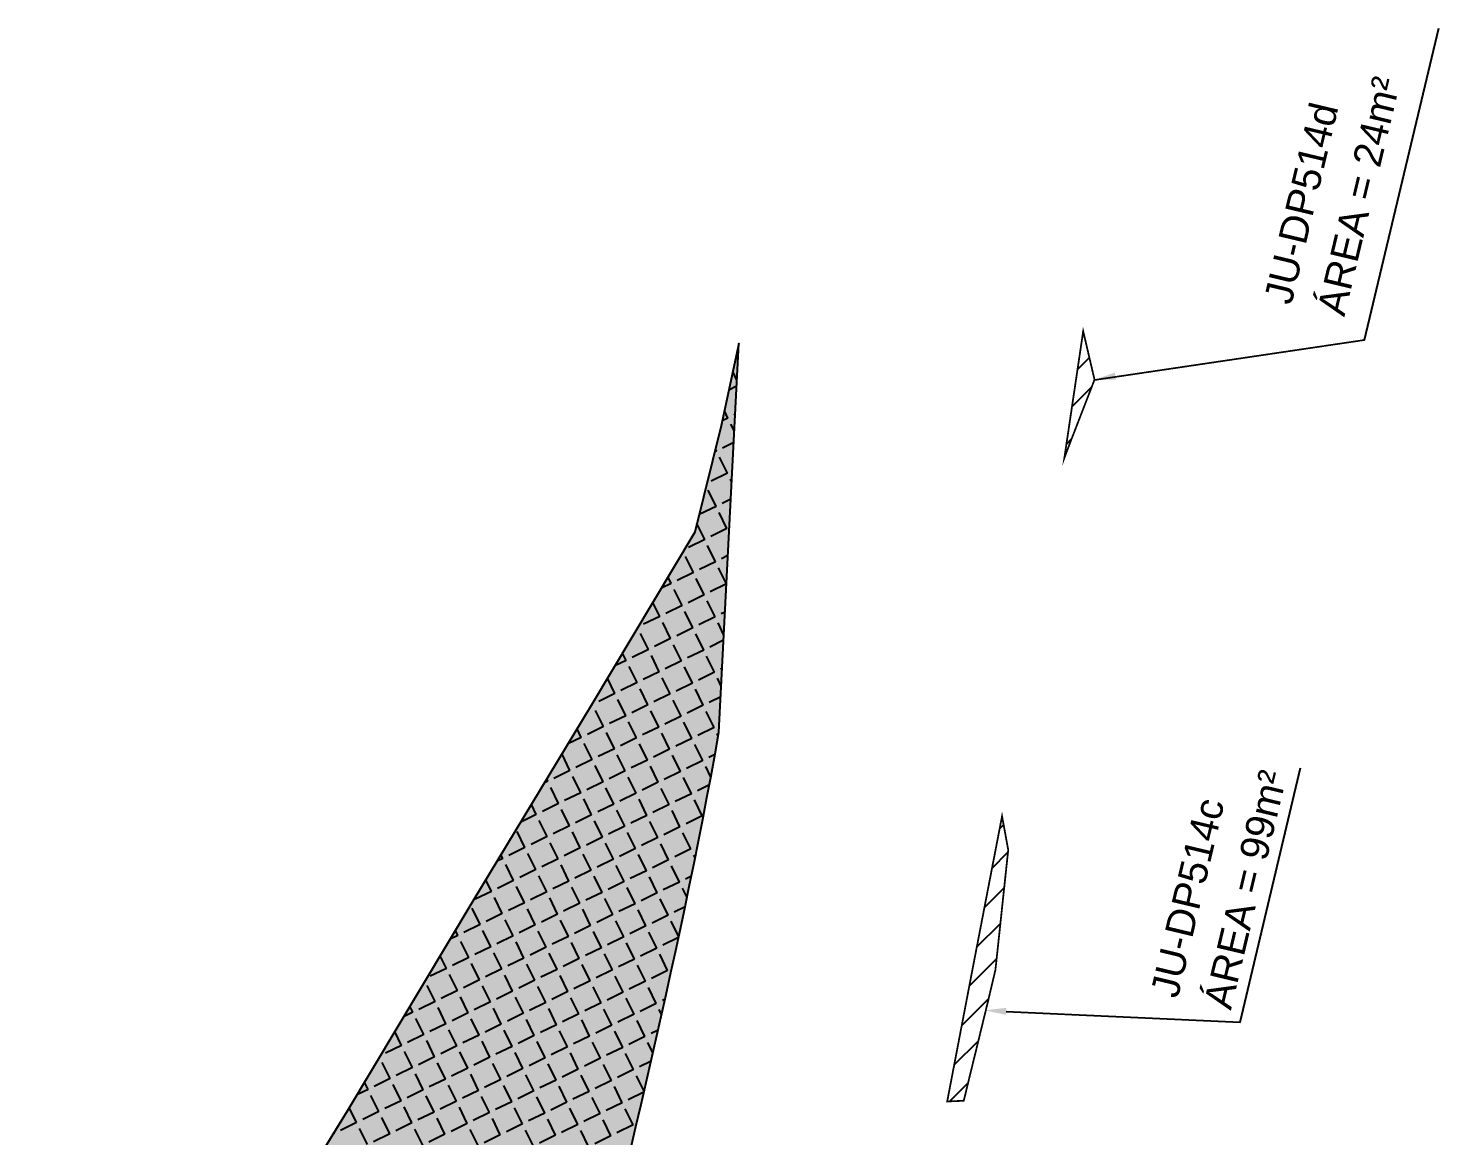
# Model space of a CAD drawing. Header units: metres. Extents: x 287051 to 328239, y 7396995 to 7466021.
# Drawn here: x 305033.2 to 305232.5, y 7437924.5 to 7438080.9 of the extents above; entities that cross this region are included whole.
import ezdxf

# ---------------------------------------------------------------- set-up
doc = ezdxf.new("R2010")
doc.units = ezdxf.units.M
doc.header["$LTSCALE"] = 10
doc.layers.add('_ÁREA REMANESCENTE', color=7, linetype='Continuous', lineweight=25, true_color=0xdb00db)
doc.layers.add('DESAPROPRIAÇÃO', color=160, linetype='Continuous')
doc.layers.add('U-HZ-TEXTO-DESAP', color=2, linetype='Continuous')
doc.styles.add('ARIAL', font='arial.ttf')

msp = doc.modelspace()

# ---------------------------------------------------------------- hatches: boundary and pattern name
at = {"layer": '_ÁREA REMANESCENTE'}
h = msp.add_hatch(dxfattribs=at)
h.set_pattern_fill('ANGLE', color=256, scale=0.5)
h.set_pattern_definition([(116.050318, (336862.1732, 7403835.4072), (-3.13769244, -1.5337674), [2.54, -0.9525]), (206.050318, (336862.1732, 7403835.4072), (1.5337674, -3.13769244), [2.54, -0.9525])])
h.paths.add_polyline_path([(305114.61, 7437907.02), (305115.36, 7437910.16), (305116.11, 7437913.29), (305116.85, 7437916.42), (305117.59, 7437919.55), (305118.32, 7437922.67), (305119.05, 7437925.78), (305119.78, 7437928.9), (305120.5, 7437932.01), (305121.22, 7437935.12), (305121.93, 7437938.23), (305122.63, 7437941.33), (305123.32, 7437944.43), (305124, 7437947.53), (305124.68, 7437950.63), (305125.34, 7437953.72), (305126, 7437956.82), (305126.64, 7437959.91), (305127.28, 7437963), (305127.89, 7437966.08), (305128.5, 7437969.17), (305129.09, 7437972.25), (305129.67, 7437975.34), (305130.24, 7437978.42), (305130.79, 7437981.5), (305133.59, 7438036.4), (305131.1, 7438024.77), (305127.38, 7438009.73), (305112.74, 7437985.26), (305096.04, 7437957.62), (305078.26, 7437927.97), (305062.89, 7437902.92), (305050.53, 7437882.03), (305040.45, 7437865.3), (305035.59, 7437858.88), (305033.56, 7437853.41), (305033.23, 7437847.39), (305033.96, 7437843), (305036, 7437838.07), (305042.19, 7437824.16), (305049.4, 7437807.36), (305056.28, 7437791.25), (305062.78, 7437775.7), (305068.8, 7437758.48), (305072.55, 7437743.34), (305073.95, 7437736.15)])
at = {"layer": 'DESAPROPRIAÇÃO', "transparency": 33554687}
h = msp.add_hatch(dxfattribs=at)
h.set_pattern_fill('ANSI31', color=256)
h.paths.add_polyline_path([(305166.75, 7437948.8), (305170.77, 7437969.62), (305171.64, 7437964.86), (305171, 7437958.85), (305170.45, 7437953.67), (305169.83, 7437947.9), (305168.77, 7437943.42), (305167.59, 7437938.57), (305166.21, 7437932.93), (305165.36, 7437929.43), (305163.02, 7437929.33)])
h.paths.add_polyline_path([(305179.57, 7438020.22), (305182.23, 7438038.11), (305183.83, 7438031.27), (305181.3, 7438024.74), (305180.46, 7438022.58)])

# ---------------------------------------------------------------- linework, layer by layer
at = {"layer": '_ÁREA REMANESCENTE'}
for p, q in [((305130.79, 7437981.5), (305133.59, 7438036.4)), ((305133.59, 7438036.4), (305131.1, 7438024.77)), ((305131.1, 7438024.77), (305127.38, 7438009.73)), ((305127.38, 7438009.73), (305112.74, 7437985.26)), ((305112.74, 7437985.26), (305096.04, 7437957.62)), ((305130.24, 7437978.42), (305130.79, 7437981.5)), ((305129.67, 7437975.34), (305130.24, 7437978.42)), ((305129.09, 7437972.25), (305129.67, 7437975.34)), ((305128.5, 7437969.17), (305129.09, 7437972.25)), ((305127.89, 7437966.08), (305128.5, 7437969.17)), ((305127.28, 7437963), (305127.89, 7437966.08)), ((305126.64, 7437959.91), (305127.28, 7437963)), ((305126, 7437956.82), (305126.64, 7437959.91)), ((305096.04, 7437957.62), (305078.26, 7437927.97)), ((305125.34, 7437953.72), (305126, 7437956.82)), ((305124.68, 7437950.63), (305125.34, 7437953.72)), ((305124, 7437947.53), (305124.68, 7437950.63)), ((305123.32, 7437944.43), (305124, 7437947.53)), ((305122.63, 7437941.33), (305123.32, 7437944.43)), ((305121.93, 7437938.23), (305122.63, 7437941.33)), ((305121.22, 7437935.12), (305121.93, 7437938.23)), ((305120.5, 7437932.01), (305121.22, 7437935.12)), ((305119.78, 7437928.9), (305120.5, 7437932.01)), ((305119.05, 7437925.78), (305119.78, 7437928.9)), ((305078.26, 7437927.97), (305062.89, 7437902.92)), ((305118.32, 7437922.67), (305119.05, 7437925.78))]:
    msp.add_line(p, q, dxfattribs=at)
at = {"layer": '_ÁREA REMANESCENTE', "linetype": 'Continuous'}
for p, q in [((305133.49, 7438034.34), (305133.11, 7438034.15)), ((305133.33, 7438031.21), (305132.74, 7438032.41)), ((305133.28, 7438030.35), (305132.18, 7438029.81)), ((305132.05, 7438025.86), (305131.55, 7438026.89)), ((305133.08, 7438026.36), (305132.91, 7438026.28)), ((305132.05, 7438025.86), (305131.25, 7438025.47)), ((305132.96, 7438024.01), (305132.47, 7438025.01)), ((305132.87, 7438022.38), (305131.3, 7438021.61)), ((305130.45, 7438021.19), (305130.18, 7438021.06)), ((305130.45, 7438021.19), (305130.29, 7438021.51)), ((305131.98, 7438018.05), (305130.87, 7438020.33)), ((305131.98, 7438018.05), (305129.7, 7438016.94)), ((305132.59, 7438016.81), (305132.4, 7438017.2)), ((305130.38, 7438013.38), (305129.26, 7438015.66)), ((305132.47, 7438014.4), (305131.23, 7438013.8)), ((305130.38, 7438013.38), (305128.1, 7438012.27)), ((305131.91, 7438010.24), (305130.8, 7438012.53)), ((305128.77, 7438008.71), (305127.68, 7438010.94)), ((305131.91, 7438010.24), (305129.63, 7438009.13)), ((305128.77, 7438008.71), (305126.49, 7438007.59)), ((305127.17, 7438004.04), (305126.05, 7438006.32)), ((305130.31, 7438005.57), (305129.19, 7438007.85)), ((305132.06, 7438006.43), (305131.16, 7438005.99)), ((305127.17, 7438004.04), (305124.89, 7438002.92)), ((305130.31, 7438005.57), (305128.02, 7438004.46)), ((305131.84, 7438002.43), (305130.73, 7438004.72)), ((305124.03, 7438002.5), (305122.66, 7438001.83)), ((305124.03, 7438002.5), (305123.59, 7438003.4)), ((305128.7, 7438000.9), (305127.59, 7438003.18)), ((305131.84, 7438002.43), (305129.56, 7438001.32)), ((305125.57, 7437999.37), (305124.45, 7438001.65)), ((305128.7, 7438000.9), (305126.42, 7437999.78)), ((305130.24, 7437997.76), (305129.12, 7438000.04)), ((305122.43, 7437997.83), (305121.45, 7437999.82)), ((305125.57, 7437999.37), (305123.28, 7437998.25)), ((305127.1, 7437996.23), (305125.98, 7437998.51)), ((305131.65, 7437998.45), (305131.09, 7437998.18)), ((305122.43, 7437997.83), (305120.15, 7437996.72)), ((305123.96, 7437994.7), (305122.85, 7437996.98)), ((305127.1, 7437996.23), (305124.82, 7437995.11)), ((305130.24, 7437997.76), (305127.95, 7437996.65)), ((305131.49, 7437995.21), (305130.66, 7437996.91)), ((305120.82, 7437993.16), (305119.71, 7437995.44)), ((305123.96, 7437994.7), (305121.68, 7437993.58)), ((305128.63, 7437993.09), (305127.52, 7437995.37)), ((305131.45, 7437994.47), (305129.49, 7437993.51)), ((305117.69, 7437991.63), (305117.18, 7437992.67)), ((305120.82, 7437993.16), (305118.54, 7437992.05)), ((305122.36, 7437990.02), (305121.24, 7437992.31)), ((305125.5, 7437991.56), (305124.38, 7437993.84)), ((305128.63, 7437993.09), (305126.35, 7437991.98)), ((305130.17, 7437989.95), (305129.05, 7437992.24)), ((305117.69, 7437991.63), (305116.08, 7437990.84)), ((305119.22, 7437988.49), (305118.1, 7437990.77)), ((305125.5, 7437991.56), (305123.21, 7437990.44)), ((305127.03, 7437988.42), (305125.91, 7437990.7)), ((305131.24, 7437990.48), (305131.02, 7437990.37)), ((305116.08, 7437986.96), (305115.04, 7437989.1)), ((305119.22, 7437988.49), (305116.94, 7437987.37)), ((305122.36, 7437990.02), (305120.08, 7437988.91)), ((305123.89, 7437986.89), (305122.78, 7437989.17)), ((305127.03, 7437988.42), (305124.75, 7437987.3)), ((305130.17, 7437989.95), (305127.88, 7437988.84)), ((305131.12, 7437988.01), (305130.58, 7437989.1)), ((305116.08, 7437986.96), (305113.8, 7437985.84)), ((305117.62, 7437983.82), (305116.5, 7437986.1)), ((305120.75, 7437985.35), (305119.64, 7437987.63)), ((305123.89, 7437986.89), (305121.61, 7437985.77)), ((305128.56, 7437985.28), (305127.45, 7437987.56)), ((305131.04, 7437986.49), (305129.42, 7437985.7)), ((305112.94, 7437985.42), (305112.79, 7437985.35)), ((305112.94, 7437985.42), (305112.9, 7437985.52)), ((305114.48, 7437982.28), (305113.36, 7437984.57)), ((305120.75, 7437985.35), (305118.47, 7437984.24)), ((305122.29, 7437982.21), (305121.17, 7437984.5)), ((305125.43, 7437983.75), (305124.31, 7437986.03)), ((305128.56, 7437985.28), (305126.28, 7437984.17)), ((305130.1, 7437982.14), (305128.98, 7437984.43)), ((305114.48, 7437982.28), (305112.2, 7437981.17)), ((305117.62, 7437983.82), (305115.33, 7437982.7)), ((305119.15, 7437980.68), (305118.03, 7437982.96)), ((305122.29, 7437982.21), (305120.01, 7437981.1)), ((305125.43, 7437983.75), (305123.14, 7437982.63)), ((305126.96, 7437980.61), (305125.84, 7437982.89)), ((305130.1, 7437982.14), (305127.81, 7437981.03)), ((305111.34, 7437980.75), (305109.46, 7437979.83)), ((305111.34, 7437980.75), (305110.75, 7437981.96)), ((305116.01, 7437979.15), (305114.9, 7437981.43)), ((305119.15, 7437980.68), (305116.87, 7437979.57)), ((305123.82, 7437979.08), (305122.71, 7437981.36)), ((305126.96, 7437980.61), (305124.68, 7437979.5)), ((305130.69, 7437980.94), (305130.51, 7437981.29)), ((305109.74, 7437976.08), (305108.62, 7437978.36)), ((305112.87, 7437977.61), (305111.76, 7437979.9)), ((305116.01, 7437979.15), (305113.73, 7437978.03)), ((305117.55, 7437976.01), (305116.43, 7437978.29)), ((305120.68, 7437977.54), (305119.57, 7437979.83)), ((305123.82, 7437979.08), (305121.54, 7437977.96)), ((305125.35, 7437975.94), (305124.24, 7437978.22)), ((305128.49, 7437977.47), (305127.38, 7437979.75)), ((305130.22, 7437978.32), (305129.35, 7437977.89)), ((305112.87, 7437977.61), (305110.59, 7437976.5)), ((305114.41, 7437974.48), (305113.29, 7437976.76)), ((305120.68, 7437977.54), (305118.4, 7437976.43)), ((305122.22, 7437974.41), (305121.1, 7437976.69)), ((305128.49, 7437977.47), (305126.21, 7437976.36)), ((305129.64, 7437975.13), (305128.91, 7437976.62)), ((305106.6, 7437974.55), (305106.13, 7437974.32)), ((305106.6, 7437974.55), (305106.45, 7437974.85)), ((305109.74, 7437976.08), (305107.45, 7437974.96)), ((305111.27, 7437972.94), (305110.15, 7437975.22)), ((305114.41, 7437974.48), (305112.13, 7437973.36)), ((305117.55, 7437976.01), (305115.26, 7437974.89)), ((305119.08, 7437972.87), (305117.96, 7437975.15)), ((305122.22, 7437974.41), (305119.94, 7437973.29)), ((305125.35, 7437975.94), (305123.07, 7437974.82)), ((305126.89, 7437972.8), (305125.77, 7437975.08)), ((305108.13, 7437971.41), (305107.02, 7437973.69)), ((305111.27, 7437972.94), (305108.99, 7437971.83)), ((305115.94, 7437971.34), (305114.83, 7437973.62)), ((305119.08, 7437972.87), (305116.8, 7437971.76)), ((305123.75, 7437971.27), (305122.64, 7437973.55)), ((305126.89, 7437972.8), (305124.61, 7437971.69)), ((305129.43, 7437974.04), (305127.74, 7437973.22)), ((305104.99, 7437969.87), (305104.3, 7437971.29)), ((305108.13, 7437971.41), (305105.85, 7437970.29)), ((305109.67, 7437968.27), (305108.55, 7437970.55)), ((305112.8, 7437969.8), (305111.69, 7437972.09)), ((305115.94, 7437971.34), (305113.66, 7437970.22)), ((305117.48, 7437968.2), (305116.36, 7437970.48)), ((305120.61, 7437969.73), (305119.5, 7437972.02)), ((305123.75, 7437971.27), (305121.47, 7437970.15)), ((305125.28, 7437968.13), (305124.17, 7437970.41)), ((305128.42, 7437969.66), (305127.31, 7437971.95)), ((305104.99, 7437969.87), (305102.79, 7437968.8)), ((305106.53, 7437966.74), (305105.41, 7437969.02)), ((305109.67, 7437968.27), (305107.38, 7437967.15)), ((305112.8, 7437969.8), (305110.52, 7437968.69)), ((305114.34, 7437966.67), (305113.22, 7437968.95)), ((305117.48, 7437968.2), (305115.19, 7437967.08)), ((305120.61, 7437969.73), (305118.33, 7437968.62)), ((305122.15, 7437966.6), (305121.03, 7437968.88)), ((305128.42, 7437969.66), (305126.14, 7437968.55)), ((305103.39, 7437965.2), (305102.28, 7437967.48)), ((305106.53, 7437966.74), (305104.25, 7437965.62)), ((305111.2, 7437965.13), (305110.08, 7437967.41)), ((305114.34, 7437966.67), (305112.06, 7437965.55)), ((305119.01, 7437965.06), (305117.89, 7437967.34)), ((305122.15, 7437966.6), (305119.87, 7437965.48)), ((305125.28, 7437968.13), (305123, 7437967.01)), ((305126.82, 7437964.99), (305125.7, 7437967.27)), ((305103.39, 7437965.2), (305101.11, 7437964.09)), ((305104.92, 7437962.07), (305103.81, 7437964.35)), ((305108.06, 7437963.6), (305106.95, 7437965.88)), ((305111.2, 7437965.13), (305108.92, 7437964.02)), ((305112.73, 7437961.99), (305111.62, 7437964.28)), ((305115.87, 7437963.53), (305114.76, 7437965.81)), ((305119.01, 7437965.06), (305116.73, 7437963.95)), ((305120.54, 7437961.92), (305119.43, 7437964.21)), ((305123.68, 7437963.46), (305122.57, 7437965.74)), ((305126.82, 7437964.99), (305124.54, 7437963.88)), ((305127.77, 7437965.46), (305127.67, 7437965.41)), ((305100.25, 7437963.67), (305099.46, 7437963.28)), ((305100.25, 7437963.67), (305100, 7437964.18)), ((305101.79, 7437960.53), (305100.67, 7437962.81)), ((305108.06, 7437963.6), (305105.78, 7437962.48)), ((305109.6, 7437960.46), (305108.48, 7437962.74)), ((305115.87, 7437963.53), (305113.59, 7437962.41)), ((305117.41, 7437960.39), (305116.29, 7437962.67)), ((305123.68, 7437963.46), (305121.4, 7437962.34)), ((305125.21, 7437960.32), (305124.1, 7437962.6)), ((305127.43, 7437963.75), (305127.24, 7437964.14)), ((305098.65, 7437959), (305097.85, 7437960.62)), ((305101.79, 7437960.53), (305099.51, 7437959.42)), ((305104.92, 7437962.07), (305102.64, 7437960.95)), ((305106.46, 7437958.93), (305105.34, 7437961.21)), ((305109.6, 7437960.46), (305107.31, 7437959.35)), ((305112.73, 7437961.99), (305110.45, 7437960.88)), ((305114.27, 7437958.86), (305113.15, 7437961.14)), ((305117.41, 7437960.39), (305115.12, 7437959.28)), ((305120.54, 7437961.92), (305118.26, 7437960.81)), ((305122.08, 7437958.79), (305120.96, 7437961.07)), ((305125.21, 7437960.32), (305122.93, 7437959.21)), ((305126.9, 7437961.14), (305126.07, 7437960.74)), ((305098.65, 7437959), (305096.37, 7437957.88)), ((305103.32, 7437957.39), (305102.21, 7437959.68)), ((305106.46, 7437958.93), (305104.18, 7437957.81)), ((305111.13, 7437957.32), (305110.01, 7437959.61)), ((305114.27, 7437958.86), (305111.99, 7437957.74)), ((305118.94, 7437957.25), (305117.82, 7437959.54)), ((305122.08, 7437958.79), (305119.79, 7437957.67)), ((305126.28, 7437958.15), (305125.63, 7437959.47)), ((305097.05, 7437954.33), (305095.93, 7437956.61)), ((305100.18, 7437955.86), (305099.07, 7437958.14)), ((305103.32, 7437957.39), (305101.04, 7437956.28)), ((305104.85, 7437954.26), (305103.74, 7437956.54)), ((305107.99, 7437955.79), (305106.88, 7437958.07)), ((305111.13, 7437957.32), (305108.85, 7437956.21)), ((305112.66, 7437954.19), (305111.55, 7437956.47)), ((305115.8, 7437955.72), (305114.69, 7437958)), ((305118.94, 7437957.25), (305116.66, 7437956.14)), ((305120.47, 7437954.12), (305119.36, 7437956.4)), ((305123.61, 7437955.65), (305122.5, 7437957.93)), ((305126, 7437956.82), (305124.47, 7437956.07)), ((305097.05, 7437954.33), (305094.76, 7437953.21)), ((305100.18, 7437955.86), (305097.9, 7437954.74)), ((305101.72, 7437952.72), (305100.6, 7437955)), ((305104.85, 7437954.26), (305102.57, 7437953.14)), ((305107.99, 7437955.79), (305105.71, 7437954.67)), ((305109.53, 7437952.65), (305108.41, 7437954.93)), ((305115.8, 7437955.72), (305113.52, 7437954.6)), ((305117.34, 7437952.58), (305116.22, 7437954.86)), ((305123.61, 7437955.65), (305121.33, 7437954.53)), ((305125.1, 7437952.6), (305124.03, 7437954.79)), ((305093.91, 7437952.79), (305092.83, 7437952.27)), ((305093.91, 7437952.79), (305093.57, 7437953.49)), ((305098.58, 7437951.19), (305097.46, 7437953.47)), ((305101.72, 7437952.72), (305099.43, 7437951.61)), ((305106.39, 7437951.12), (305105.27, 7437953.4)), ((305109.53, 7437952.65), (305107.24, 7437951.54)), ((305112.66, 7437954.19), (305110.38, 7437953.07)), ((305114.2, 7437951.05), (305113.08, 7437953.33)), ((305117.34, 7437952.58), (305115.05, 7437951.47)), ((305120.47, 7437954.12), (305118.19, 7437953)), ((305122.01, 7437950.98), (305120.89, 7437953.26)), ((305125.08, 7437952.48), (305122.86, 7437951.4)), ((305095.44, 7437949.65), (305094.33, 7437951.94)), ((305098.58, 7437951.19), (305096.3, 7437950.07)), ((305100.11, 7437948.05), (305099, 7437950.33)), ((305103.25, 7437949.58), (305102.14, 7437951.87)), ((305106.39, 7437951.12), (305104.11, 7437950)), ((305107.92, 7437947.98), (305106.81, 7437950.26)), ((305111.06, 7437949.51), (305109.94, 7437951.8)), ((305114.2, 7437951.05), (305111.92, 7437949.93)), ((305118.87, 7437949.44), (305117.75, 7437951.73)), ((305122.01, 7437950.98), (305119.72, 7437949.86)), ((305092.3, 7437948.12), (305091.42, 7437949.92)), ((305095.44, 7437949.65), (305093.16, 7437948.54)), ((305096.98, 7437946.52), (305095.86, 7437948.8)), ((305103.25, 7437949.58), (305100.97, 7437948.47)), ((305104.78, 7437946.45), (305103.67, 7437948.73)), ((305111.06, 7437949.51), (305108.78, 7437948.4)), ((305112.59, 7437946.38), (305111.48, 7437948.66)), ((305115.73, 7437947.91), (305114.62, 7437950.19)), ((305118.87, 7437949.44), (305116.59, 7437948.33)), ((305120.4, 7437946.31), (305119.29, 7437948.59)), ((305123.54, 7437947.84), (305122.42, 7437950.12)), ((305092.3, 7437948.12), (305090.02, 7437947.01)), ((305093.84, 7437944.98), (305092.72, 7437947.27)), ((305096.98, 7437946.52), (305094.69, 7437945.4)), ((305100.11, 7437948.05), (305097.83, 7437946.94)), ((305101.65, 7437944.91), (305100.53, 7437947.19)), ((305104.78, 7437946.45), (305102.5, 7437945.33)), ((305107.92, 7437947.98), (305105.64, 7437946.87)), ((305109.46, 7437944.84), (305108.34, 7437947.12)), ((305112.59, 7437946.38), (305110.31, 7437945.26)), ((305115.73, 7437947.91), (305113.45, 7437946.79)), ((305117.27, 7437944.77), (305116.15, 7437947.05)), ((305120.4, 7437946.31), (305118.12, 7437945.19)), ((305123.54, 7437947.84), (305121.26, 7437946.72)), ((305090.7, 7437943.45), (305089.58, 7437945.73)), ((305093.84, 7437944.98), (305091.56, 7437943.87)), ((305098.51, 7437943.38), (305097.39, 7437945.66)), ((305101.65, 7437944.91), (305099.36, 7437943.8)), ((305106.32, 7437943.31), (305105.2, 7437945.59)), ((305109.46, 7437944.84), (305107.17, 7437943.73)), ((305114.13, 7437943.24), (305113.01, 7437945.52)), ((305117.27, 7437944.77), (305114.98, 7437943.66)), ((305121.94, 7437943.17), (305120.82, 7437945.45)), ((305087.56, 7437941.92), (305087.14, 7437942.78)), ((305090.7, 7437943.45), (305088.42, 7437942.33)), ((305092.23, 7437940.31), (305091.12, 7437942.59)), ((305095.37, 7437941.85), (305094.26, 7437944.13)), ((305098.51, 7437943.38), (305096.23, 7437942.26)), ((305100.04, 7437940.24), (305098.93, 7437942.52)), ((305103.18, 7437941.78), (305102.07, 7437944.06)), ((305106.32, 7437943.31), (305104.04, 7437942.19)), ((305107.85, 7437940.17), (305106.74, 7437942.45)), ((305110.99, 7437941.71), (305109.87, 7437943.99)), ((305114.13, 7437943.24), (305111.85, 7437942.12)), ((305115.66, 7437940.1), (305114.55, 7437942.38)), ((305118.8, 7437941.64), (305117.68, 7437943.92)), ((305121.94, 7437943.17), (305119.65, 7437942.05)), ((305122.69, 7437941.62), (305122.35, 7437942.31)), ((305123.17, 7437943.77), (305122.79, 7437943.59)), ((305087.56, 7437941.92), (305086.23, 7437941.27)), ((305089.1, 7437938.78), (305087.98, 7437941.06)), ((305092.23, 7437940.31), (305089.95, 7437939.2)), ((305095.37, 7437941.85), (305093.09, 7437940.73)), ((305096.91, 7437938.71), (305095.79, 7437940.99)), ((305103.18, 7437941.78), (305100.9, 7437940.66)), ((305104.71, 7437938.64), (305103.6, 7437940.92)), ((305110.99, 7437941.71), (305108.71, 7437940.59)), ((305112.52, 7437938.57), (305111.41, 7437940.85)), ((305118.8, 7437941.64), (305116.52, 7437940.52)), ((305120.33, 7437938.5), (305119.22, 7437940.78)), ((305085.96, 7437937.24), (305085, 7437939.21)), ((305089.1, 7437938.78), (305086.81, 7437937.66)), ((305093.77, 7437937.17), (305092.65, 7437939.46)), ((305096.91, 7437938.71), (305094.62, 7437937.59)), ((305100.04, 7437940.24), (305097.76, 7437939.13)), ((305101.58, 7437937.1), (305100.46, 7437939.39)), ((305104.71, 7437938.64), (305102.43, 7437937.52)), ((305107.85, 7437940.17), (305105.57, 7437939.06)), ((305109.39, 7437937.03), (305108.27, 7437939.32)), ((305112.52, 7437938.57), (305110.24, 7437937.45)), ((305115.66, 7437940.1), (305113.38, 7437938.99)), ((305117.19, 7437936.96), (305116.08, 7437939.25)), ((305120.33, 7437938.5), (305118.05, 7437937.38)), ((305122.19, 7437939.41), (305121.19, 7437938.92)), ((305085.96, 7437937.24), (305083.68, 7437936.13)), ((305087.49, 7437934.11), (305086.38, 7437936.39)), ((305090.63, 7437935.64), (305089.51, 7437937.92)), ((305093.77, 7437937.17), (305091.49, 7437936.06)), ((305095.3, 7437934.04), (305094.19, 7437936.32)), ((305098.44, 7437935.57), (305097.32, 7437937.85)), ((305101.58, 7437937.1), (305099.29, 7437935.99)), ((305106.25, 7437935.5), (305105.13, 7437937.78)), ((305109.39, 7437937.03), (305107.1, 7437935.92)), ((305114.06, 7437935.43), (305112.94, 7437937.71)), ((305117.19, 7437936.96), (305114.91, 7437935.85)), ((305121.46, 7437936.19), (305120.75, 7437937.64)), ((305084.35, 7437932.57), (305083.24, 7437934.85)), ((305090.63, 7437935.64), (305088.35, 7437934.52)), ((305092.16, 7437932.5), (305091.05, 7437934.78)), ((305098.44, 7437935.57), (305096.16, 7437934.45)), ((305099.97, 7437932.43), (305098.86, 7437934.71)), ((305103.11, 7437933.97), (305101.99, 7437936.25)), ((305106.25, 7437935.5), (305103.97, 7437934.38)), ((305107.78, 7437932.36), (305106.67, 7437934.64)), ((305110.92, 7437933.9), (305109.8, 7437936.18)), ((305114.06, 7437935.43), (305111.78, 7437934.31)), ((305115.59, 7437932.29), (305114.48, 7437934.57)), ((305118.73, 7437933.83), (305117.61, 7437936.11)), ((305121.2, 7437935.03), (305119.58, 7437934.24)), ((305084.35, 7437932.57), (305082.07, 7437931.46)), ((305087.49, 7437934.11), (305085.21, 7437932.99)), ((305089.03, 7437930.97), (305087.91, 7437933.25)), ((305092.16, 7437932.5), (305089.88, 7437931.39)), ((305095.3, 7437934.04), (305093.02, 7437932.92)), ((305096.83, 7437930.9), (305095.72, 7437933.18)), ((305099.97, 7437932.43), (305097.69, 7437931.32)), ((305103.11, 7437933.97), (305100.83, 7437932.85)), ((305104.64, 7437930.83), (305103.53, 7437933.11)), ((305107.78, 7437932.36), (305105.5, 7437931.25)), ((305110.92, 7437933.9), (305108.64, 7437932.78)), ((305112.45, 7437930.76), (305111.34, 7437933.04)), ((305118.73, 7437933.83), (305116.45, 7437932.71)), ((305120.22, 7437930.78), (305119.15, 7437932.97)), ((305081.22, 7437931.04), (305079.64, 7437930.27)), ((305081.22, 7437931.04), (305080.72, 7437932.06)), ((305085.89, 7437929.44), (305084.77, 7437931.72)), ((305089.03, 7437930.97), (305086.74, 7437929.85)), ((305093.7, 7437929.36), (305092.58, 7437931.65)), ((305096.83, 7437930.9), (305094.55, 7437929.78)), ((305101.51, 7437929.29), (305100.39, 7437931.58)), ((305104.64, 7437930.83), (305102.36, 7437929.71)), ((305109.32, 7437929.22), (305108.2, 7437931.51)), ((305112.45, 7437930.76), (305110.17, 7437929.64)), ((305115.59, 7437932.29), (305113.31, 7437931.18)), ((305117.12, 7437929.15), (305116.01, 7437931.44)), ((305120.19, 7437930.65), (305117.98, 7437929.57)), ((305079.61, 7437926.37), (305078.57, 7437928.49)), ((305082.75, 7437927.9), (305081.63, 7437930.18)), ((305085.89, 7437929.44), (305083.61, 7437928.32)), ((305087.42, 7437926.3), (305086.31, 7437928.58)), ((305090.56, 7437927.83), (305089.44, 7437930.11)), ((305093.7, 7437929.36), (305091.42, 7437928.25)), ((305095.23, 7437926.23), (305094.12, 7437928.51)), ((305098.37, 7437927.76), (305097.25, 7437930.04)), ((305101.51, 7437929.29), (305099.22, 7437928.18)), ((305103.04, 7437926.16), (305101.92, 7437928.44)), ((305106.18, 7437927.69), (305105.06, 7437929.97)), ((305109.32, 7437929.22), (305107.03, 7437928.11)), ((305110.85, 7437926.09), (305109.73, 7437928.37)), ((305113.99, 7437927.62), (305112.87, 7437929.9)), ((305117.12, 7437929.15), (305114.84, 7437928.04)), ((305079.61, 7437926.37), (305077.33, 7437925.25)), ((305082.75, 7437927.9), (305080.47, 7437926.79)), ((305084.28, 7437924.76), (305083.17, 7437927.05)), ((305090.56, 7437927.83), (305088.28, 7437926.72)), ((305092.09, 7437924.69), (305090.98, 7437926.98)), ((305098.37, 7437927.76), (305096.09, 7437926.65)), ((305099.9, 7437924.62), (305098.79, 7437926.91)), ((305106.18, 7437927.69), (305103.9, 7437926.58)), ((305107.71, 7437924.55), (305106.6, 7437926.84)), ((305113.99, 7437927.62), (305111.71, 7437926.51)), ((305115.52, 7437924.48), (305114.41, 7437926.76)), ((305118.66, 7437926.02), (305117.54, 7437928.3)), ((305076.48, 7437924.83), (305076.28, 7437924.74)), ((305076.48, 7437924.83), (305076.41, 7437924.96)), ((305081.15, 7437923.23), (305080.03, 7437925.51)), ((305084.28, 7437924.76), (305082, 7437923.65)), ((305087.42, 7437926.3), (305085.14, 7437925.18)), ((305088.96, 7437923.16), (305087.84, 7437925.44)), ((305092.09, 7437924.69), (305089.81, 7437923.58)), ((305095.23, 7437926.23), (305092.95, 7437925.11)), ((305096.76, 7437923.09), (305095.65, 7437925.37)), ((305099.9, 7437924.62), (305097.62, 7437923.51)), ((305103.04, 7437926.16), (305100.76, 7437925.04)), ((305104.57, 7437923.02), (305103.46, 7437925.3)), ((305107.71, 7437924.55), (305105.43, 7437923.44)), ((305110.85, 7437926.09), (305108.57, 7437924.97)), ((305112.38, 7437922.95), (305111.27, 7437925.23)), ((305115.52, 7437924.48), (305113.24, 7437923.37)), ((305118.66, 7437926.02), (305116.38, 7437924.9))]:
    msp.add_line(p, q, dxfattribs=at)
at = {"layer": '_ÁREA REMANESCENTE'}
msp.add_lwpolyline([(305118.32, 7437922.67), (305119.05, 7437925.78), (305119.78, 7437928.9), (305120.5, 7437932.01), (305121.22, 7437935.12), (305121.93, 7437938.23), (305122.63, 7437941.33), (305123.32, 7437944.43), (305124, 7437947.53), (305124.68, 7437950.63), (305125.34, 7437953.72), (305126, 7437956.82), (305126.64, 7437959.91), (305127.28, 7437963), (305127.89, 7437966.08), (305128.5, 7437969.17), (305129.09, 7437972.25), (305129.67, 7437975.34), (305130.24, 7437978.42), (305130.79, 7437981.5), (305133.59, 7438036.4), (305131.1, 7438024.77), (305127.38, 7438009.73), (305112.74, 7437985.26), (305096.04, 7437957.62), (305078.26, 7437927.97), (305062.89, 7437902.92)], dxfattribs=at)
at = {"layer": 'DESAPROPRIAÇÃO', "transparency": 33554687, "const_width": 0.25, "flags": 128}
for points in [[(305179.57, 7438020.22), (305182.23, 7438038.11), (305183.83, 7438031.27), (305181.3, 7438024.74), (305180.46, 7438022.58)], [(305166.75, 7437948.8), (305170.77, 7437969.62), (305171.64, 7437964.86), (305171, 7437958.85), (305170.45, 7437953.67), (305169.83, 7437947.9), (305168.77, 7437943.42), (305167.59, 7437938.57), (305166.21, 7437932.93), (305165.36, 7437929.43), (305163.02, 7437929.33)]]:
    msp.add_lwpolyline(points, close=True, dxfattribs=at)
at = {"layer": 'U-HZ-TEXTO-DESAP', "color": 2, "linetype": 'Continuous', "lineweight": -3}
for points in [[(305183.82, 7438031.25), (305221.97, 7438036.88), (305232.45, 7438080.92)], [(305171.36, 7437942.06), (305204.38, 7437940.51), (305212.93, 7437976.45)]]:
    msp.add_lwpolyline(points, dxfattribs=at)
for points in [[(305186.88, 7438031.29), (305183.83, 7438031.26), (305186.7, 7438032.28)], [(305171.34, 7437941.56), (305168.36, 7437942.2), (305171.38, 7437942.56)]]:
    msp.add_solid(points, dxfattribs=at)

# ---------------------------------------------------------------- texts
at = {"layer": 'U-HZ-TEXTO-DESAP', "style": 'ARIAL'}
for s, p in [('ÁREA = 24m²', (305219.11, 7438040.06)), ('JU-DP514d', (305211.61, 7438041.7)), ('ÁREA = 99m²', (305203.09, 7437942.12)), ('JU-DP514c', (305195.58, 7437943.76))]:
    msp.add_text(s, height=4, rotation=76.5997, dxfattribs=at).set_placement(p)

doc.saveas('drawing.dxf')
